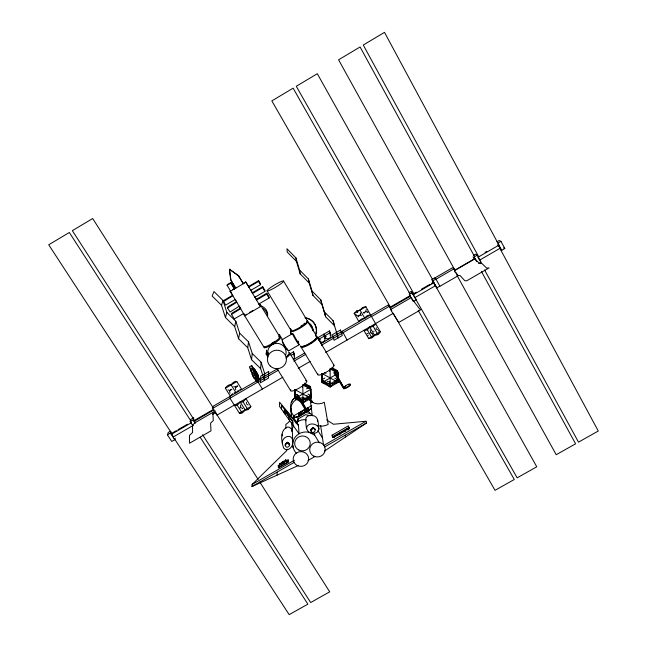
<?xml version="1.0" encoding="UTF-8"?>
<svg xmlns="http://www.w3.org/2000/svg" width="647" height="647" viewBox="0 0 647 647"><rect width="100%" height="100%" fill="white"/><g stroke="black" fill="none" stroke-linecap="round" stroke-linejoin="round"><path stroke-width="0.97" d="M290.859 410.627L290.584 407.392L290.835 407.893M360.694 319.481L358.931 321.608L354.176 313.48L356.707 310.924L360.015 310.099L364.762 318.235L366.501 316.116M268.044 353.246L268.076 352.34M267.995 357.104L266.257 354.281L266.637 350.1M266.257 354.281L266.58 350.391M231.982 294.167L230.114 291.11L244.825 315.744L260.434 306.621L258.905 303.556L258.857 304.017L269.071 298.049L269.112 297.127L266.758 293.228L256.592 299.173L256.479 300.103L266.693 294.126L266.758 293.228M290.899 408.564L290.818 409.713M376.4 327.794L376.069 329.056M260.644 368.596L261.089 362.199L252.249 353.553L248.537 341.851L239.625 333.108L235.856 321.284L226.862 312.436L223.037 300.499L213.963 291.554L212.167 296.051L221.5 305.238L225.439 317.507L234.691 326.589L238.573 338.729L247.736 347.706L251.562 359.716L260.644 368.596L264.405 380.476L264.752 373.788L261.089 362.199M298.202 465.565L251.95 486.536L252.104 484.466L286.427 450.927L287.357 449.212M285.173 445.273L285.731 443.705L287.357 442.37C293.002 443.882 286.564 450.458 285.173 445.273L287.357 442.37L288.91 443.502M321.64 373.917L321.664 379.87L330.188 386.946L330.148 368.911L337.532 370.715L338.203 382.328L322.117 373.554L321.664 379.87L322.149 382.571L330.188 386.946L338.203 382.328L338.195 373.319L337.532 370.715L332.226 367.803M282.391 443.478C281.421 436.992 291.716 432.762 292.703 440.68C294.159 445.508 288.174 452.981 283.734 448.145C281.275 441.788 279.585 429.964 287.551 427.069C290.082 426.842 291.902 429.204 292.234 431.509C293.423 439.014 290.527 447.546 296.617 453.555M258.169 379.991L258.016 381.973L262.399 389.041M254.91 296.431L254.789 297.329L264.93 291.393L264.995 290.527L262.682 286.702L252.581 292.614L252.451 293.487L262.601 287.543L262.682 286.702M310.835 430.546L311.401 428.977L312.792 427.764C318.647 428.791 312.347 435.916 310.835 430.546L312.792 427.764L314.588 428.767M368.006 335.025L368.07 335.777M305.691 419.579C305.627 416.005 310.01 414.654 312.913 415.511C319.092 416.733 318.025 424.351 318.906 428.945C318.963 432.617 314.458 434 311.466 433.126C305.174 431.937 306.201 424.286 305.691 419.579L305.982 420.776M306.573 428.371C307.05 421.844 318.211 423.001 318.906 428.945M317.531 421.318L317.653 420.146M250.615 290.463L260.482 284.688L260.571 283.847L258.622 280.628L248.804 286.378L248.642 287.228L258.517 281.445L258.622 280.628M251.562 359.716L252.249 353.553M246.467 403.493L246.394 402.183M286.176 443.332L287.284 442.977L287.357 442.37L289.298 443.923M360.476 313.682L360.411 312.946M247.736 347.706L248.537 341.851M358.106 316.876L358.778 315.72M360.492 313.552C360.614 315.623 357.815 316.795 356.424 315.259M370.432 331.919L370.513 331.337M373.877 331.628L373.958 331.046M250.761 289.597L252.516 293.042M244.825 315.744L246.644 314.232M238.573 338.729L239.625 333.108M281.396 463.632L281.558 462.338L281.768 463.406L280.749 464.311M294.199 356.182L294.336 354.079L293.471 351.806L289.387 354.176M324.398 338.672L324.551 336.553L323.71 334.273C328.636 341.026 319.788 346.404 317.96 337.605L329.46 330.94L330.302 333.221L330.148 335.348M240.821 308.57L231.529 314.426L234.311 318.931L243.49 313.56M260.434 306.621L245.755 281.93L243.151 283.459M234.691 326.589L235.856 321.284M234.295 405.103L216.939 415.148L212.653 408.419L213.162 406.243L230.413 396.255M236.875 302.133L227.558 307.98L230.049 312.008L239.341 306.16L240.328 307.762M231.529 314.426L231.844 313.197L240.134 308.344M238.565 276.851L238.711 276.326M296.989 421.634L298.404 416.344L305.303 412.374L310.795 413.692L311.797 415.342M297.628 422.208L298.582 418.658L305.538 414.654L310.148 415.762M232.92 295.695L223.506 301.591L225.666 305.093L234.958 299.65M238.419 275.679L229.459 269.12L230.874 279.916L235.71 288.182L230.801 280.151L229.378 269.338L238.419 275.679L243.321 283.718L238.484 275.444M225.439 317.507L226.862 312.436M227.558 307.98L227.898 306.791L236.204 301.923M195.095 422.669L194.213 421.302L194.48 420.372M190.194 421.626L193.138 419.919L193.801 417.655L190.881 419.345L190.194 421.626L192.895 425.807M230.769 283.176L230.987 282.48L234.586 288.368L234.392 289.088L230.769 283.176L227.089 285.335L230.72 291.247M223.506 301.591L223.878 300.402L232.273 295.485M221.5 305.238L223.037 300.499M227.089 285.335L227.323 284.631L230.987 282.48M240.142 401.924C241.889 403.097 245.019 400.356 245.909 398.584L250.866 406.502C250.033 408.306 246.847 411.08 245.116 409.826L240.142 401.924C239.244 403.679 236.098 406.462 234.384 405.257L282.852 377.209M170.46 431.177L168.277 432.439L167.411 434.816L171.762 441.472L174.69 439.782L175.224 438.173M245.116 409.826C244.267 411.613 241.064 414.436 239.358 413.15L229.952 398.228L278.501 370.108M193.275 425.386L173.477 436.846L171.706 434.129L172.045 433.158L176.34 430.667M167.411 434.816L170.339 433.118L170.905 431.541M212.653 408.419L230.041 398.35L230.324 396.118L225.35 388.224C226.369 386.534 229.329 383.914 231.084 384.892L236.05 392.802L238.355 390.376M229.701 391.322L230.712 389.906M231.084 384.892C232.095 383.194 235.039 380.606 236.826 381.568L241.784 389.486L239.827 389.518M363.938 313.399L364.593 312.347M237.409 385.911L235.484 387.157L233.721 386.55M231.683 389.227L229.766 390.473L227.995 389.874M285.117 460.89C286.613 460.486 285.424 459.693 285.117 460.89L286.241 460.729L285.351 460.154L284.575 462.104L286.136 460.413L287.082 460.664L285.731 459.936M285.626 460.785L285.537 460.154M310.94 431.096L312.792 427.764L314.968 429.187M291.279 402.515L292.501 400.436M284.575 462.104L285.958 460.292L287.082 460.664M311.401 428.977L312.792 427.764L314.102 428.451M283.968 462.257L282.027 462.751L284.009 461.473L282.61 462.265M240.069 407.925L240.757 406.235L240.36 404.965M310.875 429.98L312.792 427.764L315.226 429.697M348.418 429.357L347.722 429.883M292.662 400.161L294.264 398.358M286.702 443.082L287.357 442.37L289.557 444.424M285.214 444.707L287.357 442.37L289.67 444.974M334.564 437.283L334.143 437.639M311.07 429.446L312.792 427.764L313.544 428.274M215.419 410.918L212.879 413.304L213.284 420.534L210.582 423.138L210.995 430.845L189.547 443.235L189.506 435.334L192.571 432.511L192.507 425.095L195.402 422.507L214.545 411.419M285.4 444.174L287.357 442.37L288.425 443.187M311.239 408.184L308.304 410.78L307.956 407.747L309.509 410.287M311.733 405.58L293.625 415.875L293.738 417.857L298.704 416.474L308.32 410.942L311.733 407.925M311.846 428.605L312.792 427.764M293.253 359.659L294.555 357.273L293.471 351.806M285.731 443.705L287.357 442.37L288.19 443.85M282.804 462.257C287.551 460.349 278.954 462.71 283.952 461.74M283.871 462.354L282.82 462.937M236.292 386.68L235.419 388.006L235.743 389.858M232.653 393.675L230.324 396.118L278.25 368.353M294.603 398.075L296.593 396.684M282.626 462.945C281.631 462.67 285.278 461.327 282.998 462.047C280.911 463.155 283.887 460.049 284.292 461.537M324.438 451.105L366.542 422.984L366.008 421.254L333.44 424.254L326.662 419.887M371.968 337.791L373.909 336.294L374.435 335.097L369.688 326.961C369.041 329.04 365.927 330.965 363.824 330.358L368.79 338.68L371.968 337.791L367.197 329.622M374.435 335.097C376.53 335.753 379.724 333.828 380.29 331.709L371.346 316.326L321.341 345.288M369.688 326.961C371.799 327.544 374.928 325.651 375.559 323.573M232.718 289.581L236.195 287.543M229.984 291.546L245.674 282.343M282.1 339.699L292.662 333.553M251.667 365.547L253.648 369.211L251.667 365.547L249.33 366.906L251.311 370.561M250.138 369.025L252.484 367.674M252.807 374.548L250.818 370.868L253.163 369.51L255.153 373.19L253.163 369.51M288.53 350.933L299.108 344.794M225.35 388.224L236.826 381.568M251.634 373.012L253.988 371.653M354.176 313.48L365.854 306.71L371.507 316.593L389.268 306.306L391.783 310.673M252.128 374.459L254.481 373.093L256.487 376.789L254.134 378.155L252.128 374.459L253.3 375.996M252.953 376.619L255.314 375.252L254.481 373.093M291.15 355.292L293.633 353.86M318.348 339.529L329.954 332.801L329.46 330.94M257.077 381.714L254.134 377.856L255.808 376.886L254.085 372.421M255.743 379.045L256.568 381.204L255.403 379.676L257.757 378.317L256.924 376.158L258.638 379.126M293.762 359.368L304.81 352.963M320.985 343.589L370.585 314.854L367.237 315.655M409.017 292.776L411.274 291.473L416.344 299.779L413.32 301.526L409.333 294.506L412.357 292.751M473.329 255.5L475.602 254.182L477.211 255.161L481.101 262.286L478.812 263.612M496.88 241.816L499.161 240.49L500.972 241.363L504.814 248.521L501.757 250.292L500.543 249.669M370.747 315.129L388.37 304.923L389.268 306.306M434.719 278.048L452.496 267.753L453.919 268.837L455.221 271.198M293.9 361.188L305.894 354.241M453.919 268.837L435.997 279.213L434.638 277.895L431.622 279.641L432.875 280.83L435.916 279.067L439.944 286.281L457.833 275.929L456.095 272.775M477.211 255.161L474.154 256.932L476.75 261.679M497.899 243.143L500.972 241.363M178.054 429.673L187.501 424.206M195.345 419.871L212.572 409.899M409.3 296.075L389.809 307.365L390.173 307.94L410.586 296.116L410.149 295.582M416.304 292.193L412.907 294.167L517.155 477.834L536.767 466.794L433.83 282.836L433.312 282.351L431.614 283.329M421.407 289.241L429.915 284.316M485.064 252.354L486.787 251.359M171.706 434.129L191.512 422.653M454.728 270.244L474.591 258.735L479.37 263.386L481.562 263.159L486.657 268.093L489.051 267.907L466.786 280.774L464.813 280.725L460.098 275.582L458.286 275.582L454.493 271.433M194.213 421.302L214.084 409.794M454.639 270.583L475.23 258.663M413.352 294.692L433.83 282.836M499.031 245.067L478.012 257.231L479.597 260.134L500.236 248.189L497.931 244.906L500.236 248.189M390.529 309.606L411.088 297.709L419.741 309.088L420.857 309.67L398.787 322.424L391.006 310.39M212.378 414.541L215.839 412.543M414.978 297.563L435.439 285.715L433.716 283.062M432.6 281.396L436.83 287.883L439.863 286.128M298.227 368.313L310.204 361.382M325.635 352.453L393.287 313.294M239.358 413.15L250.866 406.502M368.58 338.478L380.29 331.709M324.834 378.042L321.664 379.87L329.614 384.197L338.203 382.328L337.54 379.635L337.532 370.715L333.561 373.004M297.07 394.314L294.7 395.681L294.895 398.552L302.958 402.895L310.94 398.301L310.52 386.558L304.308 383.194M306.565 388.847L310.52 386.558L310.94 398.301L302.675 399.983L300.742 399.628M335.195 372.535L334.604 372.866L334.928 374.201L343.662 388.774L344.244 388.435L335.195 372.535L344.244 388.435M334.928 374.201L335.518 373.861M297.135 396.304L297.717 395.964L297.604 394.516L297.022 394.856L297.135 396.304L305.982 410.756L306.573 410.416L306.411 408.896L298.121 395.357M343.88 387.027L343.29 387.359L335.631 374.573M305.829 409.227L306.411 408.896M281.558 462.338C282.108 463.446 279.148 465.29 279.455 463.535L280.038 464.271M279.787 464.667L280.038 463.689M278.299 465.468L288.085 459.863L288.303 460.211L288.368 462.144L278.525 467.781L278.299 465.468L278.525 467.781M279.334 465.347L284.227 462.548M285.861 461.61L287.486 460.68M332.089 435.172L348.45 425.807L348.846 427.432L332.396 436.854L332.065 435.132M278.307 467.433L288.15 461.796L288.085 459.863M338.858 433.482L339.384 433.652L338.858 433.482L339.036 434.372L339.174 433.304M339.845 433.911L339.974 432.843L340.055 434.258L340.16 433.725M342.675 432.285L343.597 431.153L344.422 431.759L344.083 430.926L342.538 431.646L342.886 432.633M348.741 428.815L349.615 427.618L348.587 428.185L348.951 429.163L349.057 428.637M252.104 484.466L294.417 460.235M251.95 486.536L294.506 462.184M366.008 421.254L323.605 445.524L320.629 425.556M324.737 446.907L366.542 422.984M307.988 460.51L314.911 456.547M361.43 319.011L364.762 318.235M283.329 462.217C285.796 460.826 282.553 464.32 282.027 462.751M280.41 464.497L279.925 464.675M234.133 392.826L235.767 392.397L236.05 392.802M231.214 389.656L231.852 389.518M236.923 386.34L237.562 386.202L237.004 386.324M235.484 387.157L236.123 387.019M312.38 428.346L312.954 428.241M240.433 407.715L241.865 407.95M290.907 408.75L290.754 408.572M290.891 409.033L290.818 409.422M290.689 408.864L290.924 410.772L290.915 409.535M290.891 410.481L290.964 409.81L291.029 410.481M290.835 410.287L290.721 409.405L291.029 409.963M366.04 311.717L367.31 311.983M360.225 315.081L361.495 315.356M287.284 442.977L287.866 443.009M368.175 333.626L367.019 333.351M370.343 332.736L371.491 333.011M363.388 312.533L365.563 311.943L366.234 309.573M298.809 399.272L294.895 398.552L294.684 389.729L294.7 395.681L302.958 402.895L310.576 395.438L310.883 389.332L304.608 384.003M246.928 404.391L248.133 404.957M302.659 398.018L302.958 402.895L302.812 384.965L310.52 386.558L310.94 398.301L295.614 390.02M327.293 381.285L328.603 381.787M286.678 460.899L286.136 460.413M376.813 329.396L377.476 329.679M286.241 460.729L285.764 460.51M503.592 247.906L504.814 248.521M302.812 384.965L310.883 389.332L294.895 398.552L294.806 389.583L294.7 395.681L302.675 399.983L310.576 395.438L307.915 393.999M324.284 372.389L326.056 373.359M334.887 378.188L337.54 379.635L330.188 386.946L329.606 381.229M330.148 368.911L338.195 373.319L337.54 379.635L329.614 384.197L322.149 382.571L321.753 373.837M320.54 340.031L317.96 337.605M326.29 336.699L323.71 334.273M319.335 442.791L314.733 435.31L309.945 432.592A13.118 12.528 -7.6 0 0 292.808 442.427M312.905 402.563L310.059 397.897L308.101 396.465A11.492 11.072 -6.9 0 0 306.629 395.762M371.604 333.076L372.098 333.448M367.423 312.04L367.908 312.404M365.854 306.71L362.514 307.551L360.015 310.099M331.717 368.086L338.195 373.319L322.149 382.571L322.117 373.554M325.635 316.795L334.58 325.837L333.011 320.58L324.301 311.773L320.766 299.893L311.983 290.996L308.401 278.986L299.537 269.985L295.897 257.854L286.961 248.755L287.244 252.055L296.439 261.412L300.184 273.875L309.29 283.119L312.978 295.453L322.004 304.591L325.635 316.795L324.301 311.773M298.469 425.661L281.494 405.637L281.558 409.236M242.366 408.289L242.754 408.758M255.808 376.886L258.743 380.751M250.818 370.868L251.99 372.405M257.643 375.656L259.625 379.32L258.476 377.799M255.314 375.252L256.487 376.789M257.757 378.317L258.921 379.846M252.848 367.722L256.349 372.348M324.147 336.165C326.452 341.705 333.731 337.54 329.954 332.801M172.312 434.315L48.727 244.784L69.326 232.483L191.002 421.165M174.197 438.342L289.193 614.65L307.875 604.152L200.198 437.251M170.339 433.118L174.69 439.782M195.062 421.262L72.359 230.664L92.691 218.524L212.96 407.408M193.138 419.919L195.289 423.267M202.624 434.776L310.681 602.535L329.719 591.835L259.803 482.055M215.362 412.276L258.177 479.508M237.069 404.909L242.067 412.843M242.86 401.552L247.85 409.502M295.048 417.469L294.005 415.778L294.118 417.582L298.688 416.304L298.453 413.223L299.496 414.913M317.766 425.483A12.608 12.123 -10.2 0 0 328.175 424.359L324.284 402.24A11.646 11.258 -9.9 0 1 310.431 400.849A11.622 11.193 -7 0 0 296.544 399.442A11.622 11.193 -7 0 0 291.182 411.929L294.248 416.894M293.738 417.857L296.884 422.952M235.524 299.933L236.422 301.397M276.965 368.353L290.592 390.562M243.798 314.345L263.555 346.541A9.519 1.65 -31.3 0 0 273.802 342.457A9.519 1.65 -31.3 0 0 278.808 336.715M266.572 351.499L268.084 353.974M266.305 353.367L267.599 355.478M299.86 414.695L298.825 413.012L299.068 416.134L307.932 411.031L307.592 407.966L308.627 409.656M298.946 414.565L299.99 416.264M308.32 410.942L309.889 413.506M297.717 395.964L306.573 410.416M317.839 430.473L322.497 438.068M310.431 400.849L311.442 402.507M282.642 339.926L279.286 334.41L279.326 337.726M290.115 353.772L306.791 381.204M260.272 304.713L279.916 337.03M245.755 281.93L248.723 286.807M254.845 296.884L256.535 299.65M266.693 294.126L269.071 298.049M262.601 287.543L264.93 291.393M258.517 281.445L260.482 284.688M267.049 290.794L291.061 330.552M301.122 347.115L317.734 374.621M307.915 321.632L317.038 336.877M317.491 337.629L333.998 365.231M283.612 281.097A9.624 1.237 -30.9 0 1 271.247 289.597A9.624 1.237 -30.9 0 1 271.133 287.179A9.624 1.237 -30.9 0 1 283.612 281.097L307.487 321.001M347.107 340.031L342.32 331.232M356.707 310.924L357.654 312.541M373.093 326.209L377.856 334.386M388.37 304.923L389.866 307.527M393.279 313.366L495.028 490.321L514.276 479.492L418.261 310.52M390.578 307.454L271.837 100.9L293.123 88.17L409.963 293.908M414.04 294.005L296.286 86.277L317.297 73.718L433.166 280.596M411.274 291.473L412.762 294.086M409.753 295.825L410.74 297.571M432.875 280.83L436.83 287.883M456.968 275.347L556.21 454.72L575.604 443.81L481.489 271.594M455.051 270.397L338.583 59.807L360.088 46.956L474.655 256.722M473.046 256.819L474.494 259.471M478.731 256.819L363.274 45.039L384.496 32.35L501.757 250.292M480.211 261.962L481.174 263.725M484.554 269.912L578.499 442.144L598.273 431.015L499.84 248.278M230.025 393.166L229.636 391.912M355.81 314.216L356.044 314.782M372.478 333.933L372.785 335.106M370.213 330.01L370.448 330.585M378.349 330.536L378.584 331.102M256.697 373.246L259.123 379.498M252.71 368.855L253.398 370.642M254.853 378.236L255.403 379.676M250.373 368.03L254.134 377.856M253.575 376.716L254.134 378.155M336.48 332.34L338.146 337.912L333.011 320.58M320.766 299.893L322.004 304.591M345.183 435.205L345.587 436.984M311.983 290.996L312.978 295.453M308.401 278.986L309.29 283.119M290.746 409.551L290.794 409.114L290.802 409.883M299.537 269.985L300.184 273.875M295.897 257.854L296.439 261.412M290.762 409.939L291.029 410.222M310.059 397.897L312.307 415.867M314.499 433.393L314.733 435.31M282.229 434.218L282.335 435.924M293.131 425.459L292.921 421.715L284.179 409.98L284.251 413.021M292.557 424.658L292.379 421.326L285.214 411.662L285.295 414.484M291.069 409.624L291.441 416.911M291.74 422.887L292.153 430.853M292.913 445.775L293.01 447.764M288.813 416.514L288.942 419.596M285.982 428.322L285.861 424.351A11.638 11.185 -3.3 0 0 289.476 421.092M281.202 462.54C281.768 463.422 279.415 464.894 279.811 463.333M302.553 385.2L302.57 387.173M329.582 369.332L329.582 371.321M277.102 472.14L277.102 475.133M291.546 415.091A11.638 11.185 -3.3 0 1 291.368 416.684M291.182 411.929A11.638 11.185 -3.3 0 1 291.482 413.498M291.967 431.42A12.576 12.05 -7.4 0 1 293.722 425.661M295.986 422.952A12.576 12.05 -7.4 0 1 305.958 419.717M290.673 406.51A11.492 11.072 -6.9 0 1 292.727 399.749L294.345 397.945A11.492 11.072 -6.9 0 1 296.326 396.506M306.363 409.252A5.119 1.27 -31.7 0 1 306.298 411.468A5.119 1.27 -31.7 0 1 299.82 414.913A5.119 1.27 -31.7 0 1 301.041 412.082M302.084 411.33A5.119 1.27 -31.7 0 1 304.357 410.028M303.508 413.708A3.947 3.793 -7.5 0 1 304.462 413.312M260.515 305.788A9.487 9.301 9.5 0 1 267.567 316.334M262.682 308.32A9.576 9.381 9.3 0 1 267.599 316.407M259.253 304.551A9.6 1.31 -31.2 0 1 259.948 305.303M253.244 310.342A9.6 1.31 -31.2 0 1 249.653 312.412M244 314.62A9.6 1.31 -31.2 0 1 244.162 313.738M305.149 317.928A12.924 12.673 -6.5 0 1 315.518 335.243M291.11 333.973A12.924 12.673 -6.5 0 1 290.729 329.04M309.096 324.066A9.47 9.284 -6.6 0 1 313.148 330.827M308.207 322.481A9.414 9.228 -6.5 0 1 312.962 330.431M305.125 317.766A12.908 12.657 -6.5 0 1 315.477 335.065M291.093 333.795A12.908 12.657 -6.5 0 1 290.713 328.87M299.035 344.099A6.494 0.566 59.8 0 1 297.394 342.684A6.494 0.566 59.8 0 1 293.245 335.445A6.494 0.566 59.8 0 1 293.471 334.394M298.833 343.088A4.885 0.421 59.8 0 1 296.504 339.853A4.885 0.421 59.8 0 1 294.037 335.146M298.097 341.066A4.885 0.421 59.8 0 1 298.51 341.923M288.489 350.213A6.494 0.647 59.8 0 1 284.931 345.943A6.494 0.647 59.8 0 1 282.424 339.926M293.503 335.453A4.885 0.429 59.8 0 1 293.398 335.065M287.494 349.38A4.877 0.485 59.8 0 1 286.597 348.256M287.203 349.841A4.877 0.485 59.8 0 1 284.494 346.096A4.877 0.485 59.8 0 1 282.294 341.519M268.06 354.791A9.212 8.977 0 0 1 276.787 343.355A9.212 8.977 0 0 1 285.837 354.556M279.35 337.54A9.568 1.666 -31.3 0 1 273.277 343.986A9.568 1.666 -31.3 0 1 264.34 346.735M305.578 380.695A9.414 2.111 -31.4 0 1 299.949 387.618A9.414 2.111 -31.4 0 1 290.835 389.793M288.966 353.383A9.479 1.828 -31.3 0 1 286.111 357.953M317.111 337.297A9.487 1.836 -31 0 1 309.614 344.341A9.487 1.836 -31 0 1 301.348 346.444M333.585 364.835A9.422 2.119 -31 0 1 326.331 372.138A9.422 2.119 -31 0 1 317.92 373.885M306.346 409.446A3.906 0.97 -31.7 0 1 302.659 412.972A3.906 0.97 -31.7 0 1 300.313 412.568A3.906 0.97 -31.7 0 1 305.982 409.381M306.241 409.802A3.906 0.97 -31.7 0 1 305.627 411.581A3.906 0.97 -31.7 0 1 301.308 414.072A3.906 0.97 -31.7 0 1 300.434 413.142M301.623 412.05A3.906 0.97 -31.7 0 1 302.424 411.476M343.8 387.318A3.906 0.97 -30.9 0 1 349.477 383.97A3.906 0.97 -30.9 0 1 347.698 386.752A3.906 0.97 -30.9 0 1 343.525 387.747M348.555 384.739A3.906 0.979 -30.9 0 1 350.286 385.2A3.906 0.979 -30.9 0 1 346.202 388.127A3.906 0.979 -30.9 0 1 343.775 388.168M344.05 387.739A3.906 0.979 -30.9 0 1 345.975 386.113M315.752 336.569A9.535 1.836 -31 0 1 310.18 342.983A9.535 1.836 -31 0 1 300.806 345.741M315.445 338.826A7.166 1.383 -31 0 1 309.492 343.889A7.166 1.383 -31 0 1 303.087 345.991M306.662 321.389A9.576 1.674 -31 0 1 300.952 327.625A9.576 1.674 -31 0 1 291.651 330.577M304.664 323.217A7.19 1.254 -31 0 1 303.718 324.074M302.456 325.037A7.19 1.254 -31 0 1 300.968 326.048M288.53 352.623A9.527 1.828 -31.3 0 1 286.257 356.756M288.101 354.952A7.157 1.383 -31.3 0 1 286.346 357.112M274.854 341.357A7.19 1.245 -31.3 0 1 271.74 343.363M307.131 320.71A9.527 1.658 -31 0 1 299.488 327.592A9.527 1.658 -31 0 1 291.304 329.905M335.259 436.07L335.009 436.676L334.839 435.787L336.424 435.318L336.537 435.803L335.259 436.07M344.503 430.773C347.738 429.179 343.039 433.757 346.088 429.616L344.503 430.773M268.715 371.483L268.489 378.115L260.329 382.838L260.781 376.085L268.715 371.483M332.598 437.453C335.13 437.962 334.782 434.63 332.598 437.453M345.862 430.093L344.827 430.684L345.862 430.093M336.893 435.358C339.942 434.598 337.839 433.417 336.893 435.358M337.224 435.188L338.171 434.549L337.224 435.188M346.566 429.559C348.167 430.206 348.87 427.263 346.566 429.559M346.897 429.357L347.924 428.856L346.897 429.357M340.508 433.021C342.061 433.692 343.177 430.603 340.508 433.021M340.848 432.827L341.867 432.317L340.848 432.827M340.492 330.019L332.477 334.661L334.03 340.298L342.271 335.526L340.492 330.019M298.404 424.796L279.553 402.159L279.593 406.486L299.06 433.773L298.404 424.796M257.474 376.028L255.484 372.365L257.474 376.028M255.411 370.294L254.255 368.766L256.228 372.413L255.411 370.294M257.417 373.473L256.269 371.96L258.242 375.6L257.417 373.473M298.954 450.086A7.78 7.432 -6.5 0 0 310.22 442.912A7.78 7.432 -6.5 0 0 298.194 437.235A7.78 7.432 -6.5 0 0 298.954 450.086M313.932 456.2A7.764 7.4 -8.6 0 0 325.182 449.042A7.764 7.4 -8.6 0 0 313.213 443.397A7.764 7.4 -8.6 0 0 313.932 456.2M297.442 465.63A7.756 7.376 -6.4 0 0 308.668 458.497A7.756 7.376 -6.4 0 0 296.674 452.868A7.756 7.376 -6.4 0 0 297.442 465.63M270.268 366.073A9.511 9.252 -0.5 0 0 286.128 361.738A9.511 9.252 -0.5 0 0 274.344 350.545A9.511 9.252 -0.5 0 0 270.268 366.073"/></g></svg>
